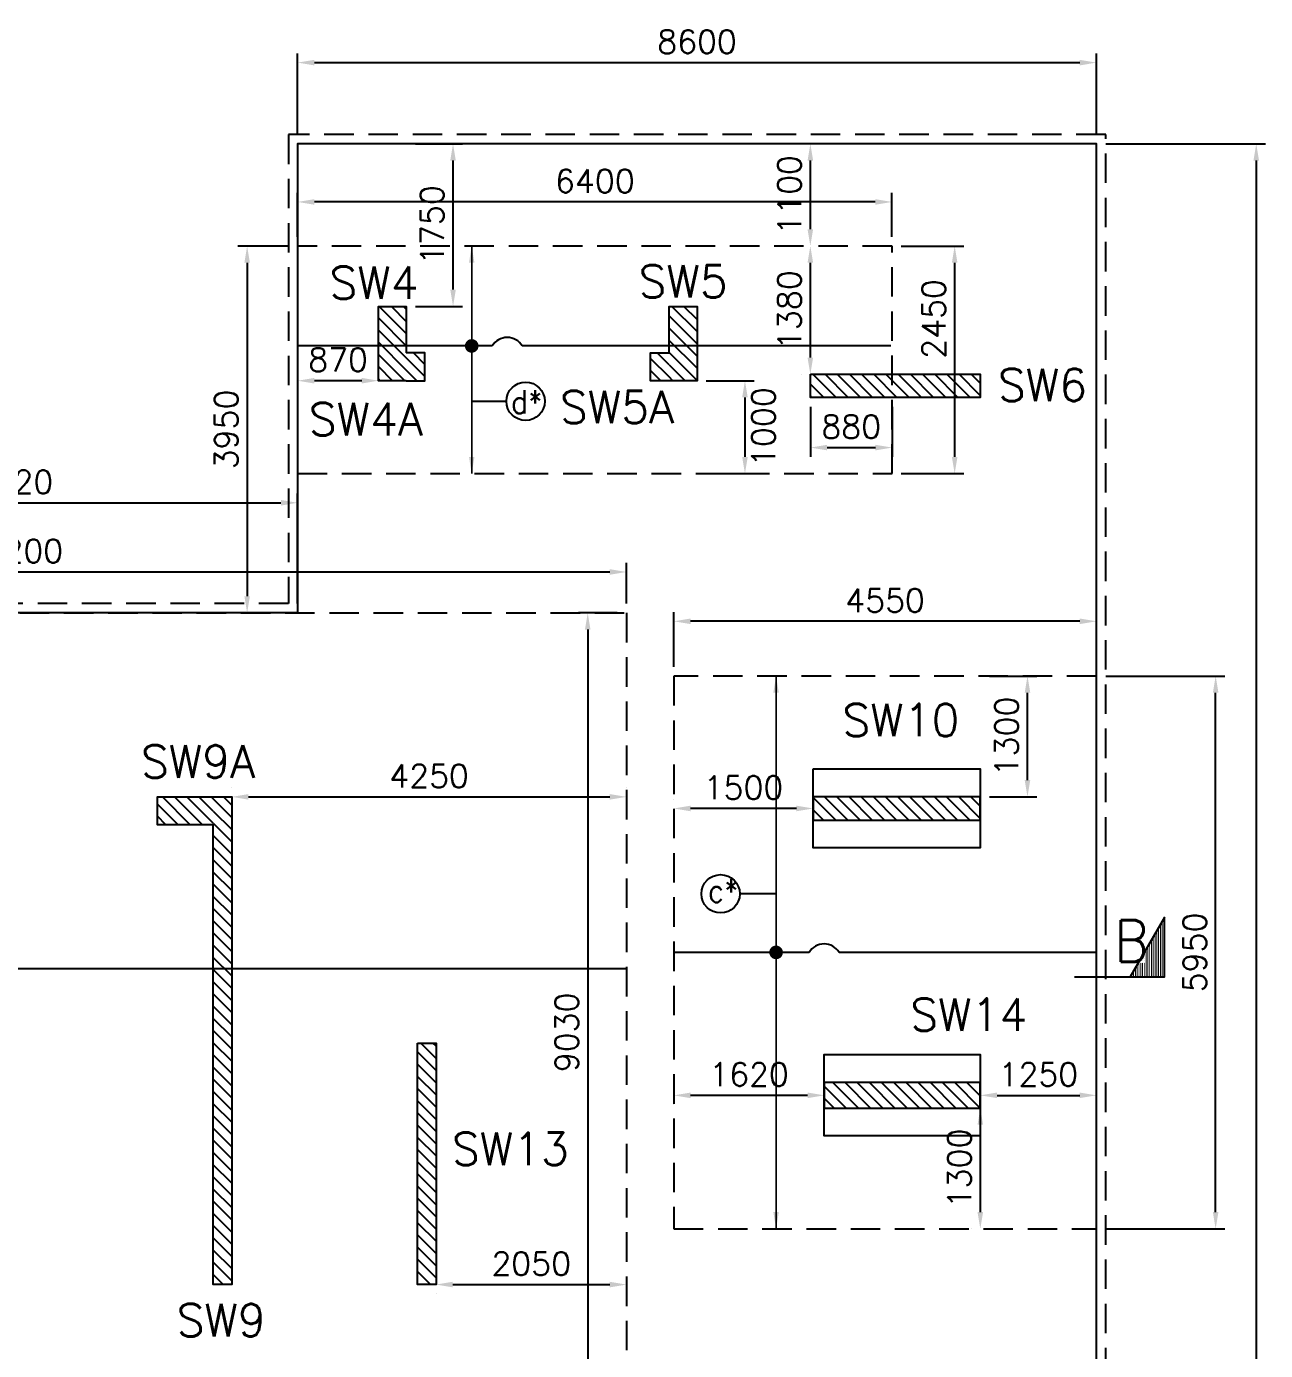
# Model space of a CAD drawing. Extents: x 493682 to 1244665, y -124941 to -2846.
# Drawn here: x 626007 to 639348, y -19304 to -5051 of the extents above; entities that cross this region are included whole.
import ezdxf
from ezdxf.lldxf.tags import DXFTag

# ---------------------------------------------------------------- set-up
doc = ezdxf.new("R2010")
doc.units = 0
doc.header["$MEASUREMENT"] = 0
doc.header["$PDMODE"] = 34
doc.header["$PDSIZE"] = 50
doc.linetypes.add('HIDDEN', pattern=[9.525, 6.35, -3.175])
for name, color, linetype in [('001 TOP VERTICAL STEEL', 183, 'Continuous'), ('001 X DIR.', 130, 'Continuous'), ('04 FOOTING', 2, 'Continuous'), ('04 NORMAL TEXT', 2, 'Continuous'), ('16 SECT-MKD', 1, 'Continuous'), ('16 SECT-NO', 1, 'Continuous'), ('18 COL. TEXT', 1, 'Continuous'), ('19 COLUMN', 1, 'Continuous'), ('21GRID CIRCLE', 5, 'Continuous'), ('22222', 63, 'Continuous'), ('25 hatch', 8, 'Continuous'), ('26 HT (PCC)', 8, 'Continuous'), ('RENF', 2, 'Continuous')]:
    doc.layers.add(name, color=color, linetype=linetype)
doc.styles.add('ROMAND', font='simplex.shx', dxfattribs={"width": 0.85})
doc.styles.add('ROMANS', font='simplex.shx')
tags = doc.linetypes.add('HIDDEN2', pattern=[0.1875, 0.125, -0.0625]).pattern_tags.tags
tags[6:7] = [DXFTag(74, 4), DXFTag(75, 0), DXFTag(340, '0'), DXFTag(46, 1.0), DXFTag(50, 0.0), DXFTag(44, 0.0), DXFTag(45, 0.0)]
tags[4:5] = [DXFTag(74, 4), DXFTag(75, 0), DXFTag(340, '0'), DXFTag(46, 1.0), DXFTag(50, 0.0), DXFTag(44, 0.0), DXFTag(45, 0.0)]
doc.dimstyles.new('SDU-II', dxfattribs={"dimscale": 100, "dimtxt": 2.5, "dimasz": 1.8, "dimexe": 1, "dimexo": 1, "dimgap": 1, "dimtad": 1, "dimdec": 0, "dimzin": 0, "dimdsep": 46, "dimtxsty": 'ROMANS', "dimcen": 0.09, "dimclrd": 5, "dimclre": 5, "dimclrt": 4, "dimadec": 0, "dimazin": 0, "dimtfac": 1, "dimtdec": 0, "dimtmove": 1, "dimatfit": 3, "dimfxl": 1, "dimtolj": 1, "dimtzin": 0, "dimlwd": 9, "dimlwe": 0, "dimarcsym": 1})
doc.dimstyles.get("Standard").update_dxf_attribs({"dimscale": 100, "dimtxt": 2.5, "dimasz": 1.8, "dimexe": 1, "dimexo": 1, "dimgap": 1, "dimtad": 1, "dimdec": 0, "dimzin": 0, "dimdsep": 46, "dimtxsty": 'ROMANS', "dimcen": 0, "dimclrd": 5, "dimclre": 5, "dimclrt": 4, "dimadec": 0, "dimazin": 0, "dimtfac": 1, "dimtdec": 4, "dimtofl": 0, "dimtmove": 2, "dimatfit": 3, "dimfxl": 1, "dimtolj": 1, "dimtzin": 0, "dimlwe": -1, "dimarcsym": 0})
pattern_1 = [(90, (556961.482, -47820.015), (19.2, 4e-15), [0, -19.2])]
pattern_2 = [(315, (-18882.915, -74416.34), (65.63609, 65.63609), [])]

# ---------------------------------------------------------------- blocks, each defined once
blk = doc.blocks.new('*D76')
at = {"color": 5, "linetype": 'Continuous', "transparency": 16777216}
for p, q in [((628927, -7314), (628927, -6840)), ((635326, -7314), (635326, -6840))]:
    blk.add_line(p, q, dxfattribs=at)
at = {"color": 5, "linetype": 'Continuous', "lineweight": -2, "transparency": 16777216}
blk.add_line((635146, -6940), (629107, -6940), dxfattribs=at)
at = {"color": 5, "transparency": 16777216}
for points in [[(629107, -6910), (629107, -6970), (628927, -6940)], [(635146, -6970), (635146, -6910), (635326, -6940)]]:
    blk.add_solid(points, dxfattribs=at)
at = {"layer": 'DEFPOINTS', "color": 0, "transparency": 16777216}
for p in [(628927, -6940), (628927, -7414), (635326, -7414)]:
    blk.add_point(p, dxfattribs=at)
at = {"color": 4, "transparency": 16777216, "insert": (632127, -6715), "char_height": 250, "attachment_point": 5, "style": 'ROMANS'}
blk.add_mtext('\\A1;6400', dxfattribs=at)
blk = doc.blocks.new('*D77')
at = {"color": 5, "linetype": 'Continuous', "transparency": 16777216}
for p, q in [((635426, -7414), (636101, -7414)), ((635426, -9864), (636101, -9864))]:
    blk.add_line(p, q, dxfattribs=at)
at = {"color": 5, "linetype": 'Continuous', "lineweight": -2, "transparency": 16777216}
blk.add_line((636001, -9684), (636001, -7594), dxfattribs=at)
at = {"color": 5, "transparency": 16777216}
for points in [[(636031, -7594), (635971, -7594), (636001, -7414)], [(635971, -9684), (636031, -9684), (636001, -9864)]]:
    blk.add_solid(points, dxfattribs=at)
at = {"layer": 'DEFPOINTS', "color": 0, "transparency": 16777216}
for p in [(635326, -7414), (636001, -7414), (635326, -9864)]:
    blk.add_point(p, dxfattribs=at)
at = {"color": 4, "transparency": 16777216, "insert": (635776, -8199), "char_height": 250, "attachment_point": 5, "rotation": 90, "style": 'ROMANS'}
blk.add_mtext('\\A1;2450', dxfattribs=at)
blk = doc.blocks.new('*D79')
at = {"color": 5, "linetype": 'Continuous', "transparency": 16777216}
for p, q in [((628827, -7414), (628283, -7414)), ((628827, -11364), (628283, -11364))]:
    blk.add_line(p, q, dxfattribs=at)
at = {"color": 5, "linetype": 'Continuous', "lineweight": -2, "transparency": 16777216}
blk.add_line((628383, -7594), (628383, -11184), dxfattribs=at)
at = {"color": 5, "transparency": 16777216}
for points in [[(628413, -7594), (628353, -7594), (628383, -7414)], [(628353, -11184), (628413, -11184), (628383, -11364)]]:
    blk.add_solid(points, dxfattribs=at)
at = {"layer": 'DEFPOINTS', "color": 0, "transparency": 16777216}
for p in [(628927, -7414), (628383, -11364), (628927, -11364)]:
    blk.add_point(p, dxfattribs=at)
at = {"color": 4, "transparency": 16777216, "insert": (628158, -9389), "char_height": 250, "attachment_point": 5, "rotation": 90, "style": 'ROMANS'}
blk.add_mtext('\\A1;3950', dxfattribs=at)
blk = doc.blocks.new('zw$DB44')
at = {"layer": '25 hatch', "linetype": 'Continuous', "ltscale": 5}
h = blk.add_hatch(dxfattribs=at)
h.set_pattern_fill('ANSI31', color=256, scale=29.235733, angle=270, style=0)
h.set_pattern_definition(pattern_2)
h.paths.add_polyline_path([(14270, 0), (14570, 0), (14570, -800), (14270, -800)])
h = blk.add_hatch(dxfattribs=at)
h.set_pattern_fill('ANSI31', color=256, scale=29.235733, angle=270, style=0)
h.set_pattern_definition(pattern_2)
h.paths.add_polyline_path([(11140, 0), (11440, 0), (11440, -800), (11140, -800)])
h = blk.add_hatch(dxfattribs=at)
h.set_pattern_fill('ANSI31', color=256, scale=29.235733, angle=270, style=0)
h.set_pattern_definition(pattern_2)
h.paths.add_polyline_path([(11440, -800), (11640, -800), (11640, -500), (11440, -500)])
h = blk.add_hatch(dxfattribs=at)
h.set_pattern_fill('ANSI31', color=256, scale=29.235733, angle=270, style=0)
h.set_pattern_definition(pattern_2)
h.paths.add_polyline_path([(14270, -800), (14070, -800), (14070, -500), (14270, -500)])
h = blk.add_hatch(dxfattribs=at)
h.set_pattern_fill('ANSI31', color=256, scale=29.235733, angle=270, style=0)
h.set_pattern_definition(pattern_2)
h.paths.add_polyline_path([(15790, -731), (17620, -731), (17620, -981), (15790, -981)])
h = blk.add_hatch(dxfattribs=at)
h.set_pattern_fill('ANSI31', color=256, scale=29.235733, angle=270, style=0)
h.set_pattern_definition(pattern_2)
h.paths.add_polyline_path([(8760, -5280), (9360, -5280), (9360, -5580), (8760, -5580)])
h = blk.add_hatch(dxfattribs=at)
h.set_pattern_fill('ANSI31', color=256, scale=29.235733, angle=270, style=0)
h.set_pattern_definition(pattern_2)
h.paths.add_polyline_path([(9360, -5280), (9560, -5280), (9560, -10530), (9360, -10530)])
h = blk.add_hatch(dxfattribs=at)
h.set_pattern_fill('ANSI31', color=256, scale=29.235733, angle=270, style=0)
h.set_pattern_definition([(315, (137.085, -73966.34), (65.63609, 65.63609), [])])
h.paths.add_polyline_path([(15820, -5530), (15820, -5280), (17620, -5280), (17620, -5530)])
h = blk.add_hatch(dxfattribs=at)
h.set_pattern_fill('ANSI31', color=256, scale=29.235733, angle=270, style=0)
h.set_pattern_definition(pattern_2)
h.paths.add_polyline_path([(11560, -7930), (11760, -7930), (11760, -10530), (11560, -10530)])
h = blk.add_hatch(dxfattribs=at)
h.set_pattern_fill('ANSI31', color=256, scale=29.235733, angle=270, style=0)
h.set_pattern_definition([(315, (257.085, -74841.34), (65.63609, 65.63609), [])])
h.paths.add_polyline_path([(17620, -8630), (17620, -8355), (15940, -8355), (15940, -8630)])
at = {"layer": '19 COLUMN'}
for points in [[(14270, -500), (14270, 0), (14570, 0), (14570, -800), (14270, -800)], [(11440, -800), (11140, -800), (11140, 0), (11440, 0), (11440, -500)], [(11440, -800), (11640, -800), (11640, -500), (11440, -500)], [(14270, -800), (14070, -800), (14070, -500), (14270, -500)], [(9360, -5580), (8760, -5580), (8760, -5280), (9360, -5280)], [(9360, -5280), (9560, -5280), (9560, -10530), (9360, -10530), (9360, -5580)]]:
    blk.add_lwpolyline(points, dxfattribs=at)
for points in [[(15790, -731), (17620, -731), (17620, -981), (15790, -981)], [(15820, -4980), (17620, -4980), (17620, -5830), (15820, -5830)], [(17620, -5530), (17620, -5280), (15820, -5280), (15820, -5530)], [(11560, -7930), (11760, -7930), (11760, -10530), (11560, -10530)], [(17620, -8930), (15940, -8930), (15940, -8055), (17620, -8055)], [(17620, -8630), (17620, -8355), (15940, -8355), (15940, -8630)]]:
    blk.add_lwpolyline(points, close=True, dxfattribs=at)
blk = doc.blocks.new('*D103')
at = {"color": 5, "transparency": 16777216}
for p, q in [((637627, -12044), (638911, -12044)), ((637627, -17994), (638911, -17994))]:
    blk.add_line(p, q, dxfattribs=at)
at = {"color": 5, "lineweight": -2, "transparency": 16777216}
blk.add_line((638811, -17814), (638811, -12224), dxfattribs=at)
at = {"color": 5, "transparency": 16777216}
for points in [[(638841, -12224), (638781, -12224), (638811, -12044)], [(638781, -17814), (638841, -17814), (638811, -17994)]]:
    blk.add_solid(points, dxfattribs=at)
at = {"layer": 'DEFPOINTS', "color": 0, "transparency": 16777216}
for p in [(637527, -12044), (638811, -12044), (637527, -17994)]:
    blk.add_point(p, dxfattribs=at)
at = {"color": 4, "transparency": 16777216, "insert": (638586, -15019), "char_height": 250, "attachment_point": 5, "rotation": 90, "style": 'ROMANS'}
blk.add_mtext('\\A1;5950', dxfattribs=at)
blk = doc.blocks.new('*D104')
at = {"color": 5, "transparency": 16777216}
for p, q in [((632977, -11944), (632977, -11354)), ((637527, -11944), (637527, -11354))]:
    blk.add_line(p, q, dxfattribs=at)
at = {"color": 5, "lineweight": -2, "transparency": 16777216}
blk.add_line((637347, -11454), (633157, -11454), dxfattribs=at)
at = {"color": 5, "transparency": 16777216}
for points in [[(633157, -11424), (633157, -11484), (632977, -11454)], [(637347, -11484), (637347, -11424), (637527, -11454)]]:
    blk.add_solid(points, dxfattribs=at)
at = {"layer": 'DEFPOINTS', "color": 0, "transparency": 16777216}
for p in [(632977, -11454), (632977, -12044), (637527, -12044)]:
    blk.add_point(p, dxfattribs=at)
at = {"color": 4, "transparency": 16777216, "insert": (635252, -11229), "char_height": 250, "attachment_point": 5, "style": 'ROMANS'}
blk.add_mtext('\\A1;4550', dxfattribs=at)
blk = doc.blocks.new('*D105')
at = {"color": 5, "transparency": 16777216}
for p, q in [((632367, -11364), (631950, -11364)), ((632367, -20394), (631950, -20394))]:
    blk.add_line(p, q, dxfattribs=at)
at = {"color": 5, "lineweight": -2, "transparency": 16777216}
blk.add_line((632050, -11544), (632050, -20214), dxfattribs=at)
at = {"color": 5, "transparency": 16777216}
for points in [[(632080, -11544), (632020, -11544), (632050, -11364)], [(632020, -20214), (632080, -20214), (632050, -20394)]]:
    blk.add_solid(points, dxfattribs=at)
at = {"layer": 'DEFPOINTS', "color": 0, "transparency": 16777216}
for p in [(632467, -11364), (632050, -20394), (632467, -20394)]:
    blk.add_point(p, dxfattribs=at)
at = {"color": 4, "transparency": 16777216, "insert": (631825, -15879), "char_height": 250, "attachment_point": 5, "rotation": 90, "style": 'ROMANS'}
blk.add_mtext('\\A1;9030', dxfattribs=at)
blk = doc.blocks.new('*D153')
at = {"color": 5, "linetype": 'Continuous', "transparency": 16777216}
for p, q in [((619267, -11264), (619267, -10823)), ((632467, -11264), (632467, -10823))]:
    blk.add_line(p, q, dxfattribs=at)
at = {"color": 5, "linetype": 'Continuous', "lineweight": -2, "transparency": 16777216}
blk.add_line((619447, -10923), (632287, -10923), dxfattribs=at)
at = {"color": 5, "transparency": 16777216}
for points in [[(619447, -10893), (619447, -10953), (619267, -10923)], [(632287, -10953), (632287, -10893), (632467, -10923)]]:
    blk.add_solid(points, dxfattribs=at)
at = {"layer": 'DEFPOINTS', "color": 0, "transparency": 16777216}
for p in [(632467, -10923), (619267, -11364), (632467, -11364)]:
    blk.add_point(p, dxfattribs=at)
at = {"color": 4, "transparency": 16777216, "insert": (625867, -10698), "char_height": 250, "attachment_point": 5, "style": 'ROMANS'}
blk.add_mtext('\\A1;13200', dxfattribs=at)
blk = doc.blocks.new('*D163')
at = {"layer": '22222', "color": 5, "transparency": 16777216}
for p, q in [((637627, -6314), (639348, -6314)), ((637627, -57594), (639348, -57594))]:
    blk.add_line(p, q, dxfattribs=at)
at = {"layer": '22222', "color": 5, "lineweight": -2, "transparency": 16777216}
blk.add_line((639248, -6494), (639248, -57414), dxfattribs=at)
at = {"layer": '22222', "color": 5, "transparency": 16777216}
for points in [[(639278, -6494), (639218, -6494), (639248, -6314)], [(639218, -57414), (639278, -57414), (639248, -57594)]]:
    blk.add_solid(points, dxfattribs=at)
at = {"layer": 'DEFPOINTS', "color": 0, "transparency": 16777216}
for p in [(637527, -6314), (637527, -57594), (639248, -57594)]:
    blk.add_point(p, dxfattribs=at)
at = {"layer": '22222', "color": 4, "transparency": 16777216, "insert": (639023, -31954), "char_height": 250, "attachment_point": 5, "rotation": 90, "style": 'ROMANS'}
blk.add_mtext('\\A1;51280', dxfattribs=at)
blk = doc.blocks.new('*D179')
at = {"layer": '22222', "color": 5, "transparency": 16777216}
for p, q in [((634347, -7414), (634347, -7414)), ((634347, -8795), (634347, -8795))]:
    blk.add_line(p, q, dxfattribs=at)
at = {"layer": '22222', "color": 5, "lineweight": -2, "transparency": 16777216}
blk.add_line((634447, -8615), (634447, -7594), dxfattribs=at)
at = {"layer": '22222', "color": 5, "transparency": 16777216}
for points in [[(634477, -7594), (634417, -7594), (634447, -7414)], [(634417, -8615), (634477, -8615), (634447, -8795)]]:
    blk.add_solid(points, dxfattribs=at)
at = {"layer": 'DEFPOINTS', "color": 0, "transparency": 16777216}
for p in [(634447, -7414), (634447, -7414), (634447, -8795)]:
    blk.add_point(p, dxfattribs=at)
at = {"layer": '22222', "color": 4, "transparency": 16777216, "insert": (634222, -8104), "char_height": 250, "attachment_point": 5, "rotation": 90, "style": 'ROMANS'}
blk.add_mtext('\\A1;1380', dxfattribs=at)
blk = doc.blocks.new('*D180')
at = {"layer": '22222', "color": 5, "transparency": 16777216}
for p, q in [((634347, -6314), (634347, -6314)), ((634347, -7414), (634347, -7414))]:
    blk.add_line(p, q, dxfattribs=at)
at = {"layer": '22222', "color": 5, "lineweight": -2, "transparency": 16777216}
blk.add_line((634447, -7234), (634447, -6494), dxfattribs=at)
at = {"layer": '22222', "color": 5, "transparency": 16777216}
for points in [[(634477, -6494), (634417, -6494), (634447, -6314)], [(634417, -7234), (634477, -7234), (634447, -7414)]]:
    blk.add_solid(points, dxfattribs=at)
at = {"layer": 'DEFPOINTS', "color": 0, "transparency": 16777216}
for p in [(634447, -6314), (634447, -6314), (634447, -7414)]:
    blk.add_point(p, dxfattribs=at)
at = {"layer": '22222', "color": 4, "transparency": 16777216, "insert": (634222, -6864), "char_height": 250, "attachment_point": 5, "rotation": 90, "style": 'ROMANS'}
blk.add_mtext('\\A1;1100', dxfattribs=at)
blk = doc.blocks.new('*D181')
at = {"layer": '22222', "color": 5, "transparency": 16777216}
for p, q in [((633327, -8864), (633843, -8864)), ((633327, -9864), (633843, -9864))]:
    blk.add_line(p, q, dxfattribs=at)
at = {"layer": '22222', "color": 5, "lineweight": -2, "transparency": 16777216}
blk.add_line((633743, -9044), (633743, -9684), dxfattribs=at)
at = {"layer": '22222', "color": 5, "transparency": 16777216}
for points in [[(633773, -9044), (633713, -9044), (633743, -8864)], [(633713, -9684), (633773, -9684), (633743, -9864)]]:
    blk.add_solid(points, dxfattribs=at)
at = {"layer": 'DEFPOINTS', "color": 0, "transparency": 16777216}
for p in [(633227, -8864), (633227, -9864), (633743, -9864)]:
    blk.add_point(p, dxfattribs=at)
at = {"layer": '22222', "color": 4, "transparency": 16777216, "insert": (633942, -9364), "char_height": 250, "attachment_point": 5, "rotation": 90, "style": 'ROMANS'}
blk.add_mtext('\\A1;1000', dxfattribs=at)
blk = doc.blocks.new('*D182')
at = {"layer": '22222', "color": 5, "transparency": 16777216}
for p, q in [((636177, -16694), (636177, -16694)), ((636177, -17994), (636177, -17994))]:
    blk.add_line(p, q, dxfattribs=at)
at = {"layer": '22222', "color": 5, "lineweight": -2, "transparency": 16777216}
blk.add_line((636277, -16874), (636277, -17814), dxfattribs=at)
at = {"layer": '22222', "color": 5, "transparency": 16777216}
for points in [[(636307, -16874), (636247, -16874), (636277, -16694)], [(636247, -17814), (636307, -17814), (636277, -17994)]]:
    blk.add_solid(points, dxfattribs=at)
at = {"layer": 'DEFPOINTS', "color": 0, "transparency": 16777216}
for p in [(636277, -16694), (636277, -17994), (636277, -17994)]:
    blk.add_point(p, dxfattribs=at)
at = {"layer": '22222', "color": 4, "transparency": 16777216, "insert": (636052, -17344), "char_height": 250, "attachment_point": 5, "rotation": 90, "style": 'ROMANS'}
blk.add_mtext('\\A1;1300', dxfattribs=at)
blk = doc.blocks.new('*D183')
at = {"layer": '22222', "color": 5, "transparency": 16777216}
for p, q in [((636277, -16657), (636277, -16657)), ((637527, -16657), (637527, -16657))]:
    blk.add_line(p, q, dxfattribs=at)
at = {"layer": '22222', "color": 5, "lineweight": -2, "transparency": 16777216}
blk.add_line((636457, -16557), (637347, -16557), dxfattribs=at)
at = {"layer": '22222', "color": 5, "transparency": 16777216}
for points in [[(636457, -16527), (636457, -16587), (636277, -16557)], [(637347, -16587), (637347, -16527), (637527, -16557)]]:
    blk.add_solid(points, dxfattribs=at)
at = {"layer": 'DEFPOINTS', "color": 0, "transparency": 16777216}
for p in [(636277, -16557), (637527, -16557), (637527, -16557)]:
    blk.add_point(p, dxfattribs=at)
at = {"layer": '22222', "color": 4, "transparency": 16777216, "insert": (636902, -16332), "char_height": 250, "attachment_point": 5, "style": 'ROMANS'}
blk.add_mtext('\\A1;1250', dxfattribs=at)
blk = doc.blocks.new('*D184')
at = {"layer": '22222', "color": 5, "transparency": 16777216}
for p, q in [((632977, -16657), (632977, -16657)), ((634597, -16657), (634597, -16657))]:
    blk.add_line(p, q, dxfattribs=at)
at = {"layer": '22222', "color": 5, "lineweight": -2, "transparency": 16777216}
blk.add_line((634417, -16557), (633157, -16557), dxfattribs=at)
at = {"layer": '22222', "color": 5, "transparency": 16777216}
for points in [[(633157, -16527), (633157, -16587), (632977, -16557)], [(634417, -16587), (634417, -16527), (634597, -16557)]]:
    blk.add_solid(points, dxfattribs=at)
at = {"layer": 'DEFPOINTS', "color": 0, "transparency": 16777216}
for p in [(632977, -16557), (632977, -16557), (634597, -16557)]:
    blk.add_point(p, dxfattribs=at)
at = {"layer": '22222', "color": 4, "transparency": 16777216, "insert": (633787, -16332), "char_height": 250, "attachment_point": 5, "style": 'ROMANS'}
blk.add_mtext('\\A1;1620', dxfattribs=at)
blk = doc.blocks.new('*D185')
at = {"layer": '22222', "color": 5, "transparency": 16777216}
for p, q in [((636377, -12044), (636885, -12044)), ((636377, -13344), (636885, -13344))]:
    blk.add_line(p, q, dxfattribs=at)
at = {"layer": '22222', "color": 5, "lineweight": -2, "transparency": 16777216}
blk.add_line((636785, -13164), (636785, -12224), dxfattribs=at)
at = {"layer": '22222', "color": 5, "transparency": 16777216}
for points in [[(636815, -12224), (636755, -12224), (636785, -12044)], [(636755, -13164), (636815, -13164), (636785, -13344)]]:
    blk.add_solid(points, dxfattribs=at)
at = {"layer": 'DEFPOINTS', "color": 0, "transparency": 16777216}
for p in [(636277, -12044), (636785, -12044), (636277, -13344)]:
    blk.add_point(p, dxfattribs=at)
at = {"layer": '22222', "color": 4, "transparency": 16777216, "insert": (636560, -12694), "char_height": 250, "attachment_point": 5, "rotation": 90, "style": 'ROMANS'}
blk.add_mtext('\\A1;1300', dxfattribs=at)
blk = doc.blocks.new('*D186')
at = {"layer": '22222', "color": 5, "lineweight": -2, "transparency": 16777216}
blk.add_line((630597, -18594), (632287, -18594), dxfattribs=at)
at = {"layer": '22222', "color": 5, "transparency": 16777216}
for p, q in [((630417, -18694), (630417, -18694)), ((632467, -18694), (632467, -18694))]:
    blk.add_line(p, q, dxfattribs=at)
for points in [[(630597, -18564), (630597, -18624), (630417, -18594)], [(632287, -18624), (632287, -18564), (632467, -18594)]]:
    blk.add_solid(points, dxfattribs=at)
at = {"layer": 'DEFPOINTS', "color": 0, "transparency": 16777216}
for p in [(630417, -18594), (632467, -18594), (632467, -18594)]:
    blk.add_point(p, dxfattribs=at)
at = {"layer": '22222', "color": 4, "transparency": 16777216, "insert": (631442, -18369), "char_height": 250, "attachment_point": 5, "style": 'ROMANS'}
blk.add_mtext('\\A1;2050', dxfattribs=at)
blk = doc.blocks.new('*D203')
at = {"color": 5, "transparency": 16777216}
for p, q in [((628927, -6214), (628927, -5340)), ((637527, -6214), (637527, -5340))]:
    blk.add_line(p, q, dxfattribs=at)
at = {"color": 5, "lineweight": -2, "transparency": 16777216}
blk.add_line((629107, -5440), (637347, -5440), dxfattribs=at)
at = {"color": 5, "transparency": 16777216}
for points in [[(629107, -5410), (629107, -5470), (628927, -5440)], [(637347, -5470), (637347, -5410), (637527, -5440)]]:
    blk.add_solid(points, dxfattribs=at)
at = {"layer": 'DEFPOINTS', "color": 0, "transparency": 16777216}
for p in [(637527, -5440), (628927, -6314), (637527, -6314)]:
    blk.add_point(p, dxfattribs=at)
at = {"color": 4, "transparency": 16777216, "insert": (633227, -5215), "char_height": 250, "attachment_point": 5, "style": 'ROMANS'}
blk.add_mtext('\\A1;8600', dxfattribs=at)
blk = doc.blocks.new('*D204')
at = {"color": 5, "transparency": 16777216}
for p, q in [((622807, -11264), (622807, -10078)), ((628927, -11264), (628927, -10078))]:
    blk.add_line(p, q, dxfattribs=at)
at = {"color": 5, "lineweight": -2, "transparency": 16777216}
blk.add_line((622987, -10178), (628747, -10178), dxfattribs=at)
at = {"color": 5, "transparency": 16777216}
for points in [[(622987, -10148), (622987, -10208), (622807, -10178)], [(628747, -10208), (628747, -10148), (628927, -10178)]]:
    blk.add_solid(points, dxfattribs=at)
at = {"layer": 'DEFPOINTS', "color": 0, "transparency": 16777216}
for p in [(628927, -10178), (622807, -11364), (628927, -11364)]:
    blk.add_point(p, dxfattribs=at)
at = {"color": 4, "transparency": 16777216, "insert": (625867, -9953), "char_height": 250, "attachment_point": 5, "style": 'ROMANS'}
blk.add_mtext('\\A1;6120', dxfattribs=at)
blk = doc.blocks.new('*D263')
at = {"color": 5, "transparency": 16777216}
for p, q in [((632977, -13369), (632977, -13369)), ((634477, -13369), (634477, -13369))]:
    blk.add_line(p, q, dxfattribs=at)
at = {"color": 5, "lineweight": -2, "transparency": 16777216}
blk.add_line((634297, -13469), (633157, -13469), dxfattribs=at)
at = {"color": 5, "transparency": 16777216}
for points in [[(633157, -13439), (633157, -13499), (632977, -13469)], [(634297, -13499), (634297, -13439), (634477, -13469)]]:
    blk.add_solid(points, dxfattribs=at)
at = {"layer": 'DEFPOINTS', "color": 0, "transparency": 16777216}
for p in [(632977, -13469), (632977, -13469), (634477, -13469)]:
    blk.add_point(p, dxfattribs=at)
at = {"color": 4, "transparency": 16777216, "insert": (633727, -13244), "char_height": 250, "attachment_point": 5, "style": 'ROMANS'}
blk.add_mtext('\\A1;1500', dxfattribs=at)
blk = doc.blocks.new('*D264')
at = {"color": 5, "transparency": 16777216}
for p, q in [((628927, -8764), (628927, -8764)), ((629797, -8764), (629797, -8764))]:
    blk.add_line(p, q, dxfattribs=at)
at = {"color": 5, "lineweight": -2, "transparency": 16777216}
blk.add_line((629617, -8864), (629107, -8864), dxfattribs=at)
at = {"color": 5, "transparency": 16777216}
for points in [[(629107, -8834), (629107, -8894), (628927, -8864)], [(629617, -8894), (629617, -8834), (629797, -8864)]]:
    blk.add_solid(points, dxfattribs=at)
at = {"layer": 'DEFPOINTS', "color": 0, "transparency": 16777216}
for p in [(628927, -8864), (628927, -8864), (629797, -8864)]:
    blk.add_point(p, dxfattribs=at)
at = {"color": 4, "transparency": 16777216, "insert": (629362, -8639), "char_height": 250, "attachment_point": 5, "style": 'ROMANS'}
blk.add_mtext('\\A1;870', dxfattribs=at)
blk = doc.blocks.new('*D268')
at = {"color": 5, "transparency": 16777216}
for p, q in [((634447, -9145), (634447, -9684)), ((635327, -9145), (635327, -9684))]:
    blk.add_line(p, q, dxfattribs=at)
at = {"color": 5, "lineweight": -2, "transparency": 16777216}
blk.add_line((634627, -9584), (635147, -9584), dxfattribs=at)
at = {"color": 5, "transparency": 16777216}
for points in [[(634627, -9554), (634627, -9614), (634447, -9584)], [(635147, -9614), (635147, -9554), (635327, -9584)]]:
    blk.add_solid(points, dxfattribs=at)
at = {"layer": 'DEFPOINTS', "color": 0, "transparency": 16777216}
for p in [(634447, -9045), (635327, -9045), (635327, -9584)]:
    blk.add_point(p, dxfattribs=at)
at = {"color": 4, "transparency": 16777216, "insert": (634887, -9359), "char_height": 250, "attachment_point": 5, "style": 'ROMANS'}
blk.add_mtext('\\A1;880', dxfattribs=at)
blk = doc.blocks.new('*D290')
at = {"color": 5, "transparency": 16777216}
for p, q in [((628217, -13244), (628217, -13244)), ((632467, -13244), (632467, -13244))]:
    blk.add_line(p, q, dxfattribs=at)
at = {"color": 5, "lineweight": -2, "transparency": 16777216}
blk.add_line((628397, -13344), (632287, -13344), dxfattribs=at)
at = {"color": 5, "transparency": 16777216}
for points in [[(628397, -13314), (628397, -13374), (628217, -13344)], [(632287, -13374), (632287, -13314), (632467, -13344)]]:
    blk.add_solid(points, dxfattribs=at)
at = {"layer": 'DEFPOINTS', "color": 0, "transparency": 16777216}
for p in [(628217, -13344), (632467, -13344), (632467, -13344)]:
    blk.add_point(p, dxfattribs=at)
at = {"color": 4, "transparency": 16777216, "insert": (630342, -13119), "char_height": 250, "attachment_point": 5, "style": 'ROMANS'}
blk.add_mtext('\\A1;4250', dxfattribs=at)
blk = doc.blocks.new('*D335')
at = {"color": 5, "transparency": 16777216}
for p, q in [((630197, -6314), (630700, -6314)), ((630197, -8064), (630700, -8064))]:
    blk.add_line(p, q, dxfattribs=at)
at = {"color": 5, "lineweight": -2, "transparency": 16777216}
blk.add_line((630600, -7884), (630600, -6494), dxfattribs=at)
at = {"color": 5, "transparency": 16777216}
for points in [[(630630, -6494), (630570, -6494), (630600, -6314)], [(630570, -7884), (630630, -7884), (630600, -8064)]]:
    blk.add_solid(points, dxfattribs=at)
at = {"layer": 'DEFPOINTS', "color": 0, "transparency": 16777216}
for p in [(630097, -6314), (630600, -6314), (630097, -8064)]:
    blk.add_point(p, dxfattribs=at)
at = {"color": 4, "transparency": 16777216, "insert": (630375, -7189), "char_height": 250, "attachment_point": 5, "rotation": 90, "style": 'ROMANS'}
blk.add_mtext('\\A1;1750', dxfattribs=at)

msp = doc.modelspace()

# ---------------------------------------------------------------- hatches: boundary and pattern name
at = {"layer": '16 SECT-MKD'}
h = msp.add_hatch(dxfattribs=at)
h.set_pattern_fill('SQDOTS', color=1, scale=19.2, angle=90, style=0)
h.set_pattern_definition(pattern_1)
h.paths.add_polyline_path([(638260.3, -15281.9), (637890.4, -15281.9), (638260.3, -14641.3)])
h = msp.add_hatch(dxfattribs=at)
h.set_pattern_fill('SQDOTS', color=1, scale=19.2, angle=90, style=0)
h.set_pattern_definition(pattern_1)
h.paths.add_polyline_path([(638260.3, -15281.9), (637890.4, -15281.9), (638260.3, -14641.3)])

# ---------------------------------------------------------------- linework, layer by layer
at = {"color": 5}
msp.add_line((630801, -9085.9), (631174.3, -9085.9), dxfattribs=at)
at = {"layer": '001 TOP VERTICAL STEEL', "color": 183, "linetype": 'HIDDEN', "ltscale": 50}
for points in [[(635326.9, -7414.3), (628926.9, -7414.3), (628926.9, -9864.3), (635326.9, -9864.3)], [(632466.9, -20394), (619266.9, -20394), (619266.9, -11364), (632466.9, -11364)], [(632977, -17994), (637526.9, -17994), (637526.9, -12044), (632977, -12044)]]:
    msp.add_lwpolyline(points, close=True, dxfattribs=at)
at = {"layer": '001 X DIR.', "color": 130, "linetype": 'Continuous', "ltscale": 2000}
for p, q in [((631020.9, -8489.6), (628916.5, -8489.6)), ((635312.1, -8489.6), (631344.8, -8489.6)), ((634432.9, -15018.3), (632977, -15018.3)), ((637526.9, -15018.3), (634756.7, -15018.3)), ((621068.2, -15192.7), (632466.9, -15192.7))]:
    msp.add_line(p, q, dxfattribs=at)
for centre in [(631182.8, -8587.8), (634594.8, -15116.4)]:
    msp.add_arc(centre, 189.3, 31.21705, 148.78295, dxfattribs=at)
at = {"layer": '04 FOOTING', "linetype": 'Continuous', "ltscale": 1500}
msp.add_lwpolyline([(614207.1, -56084.2), (614383.1, -56183.8), (614640, -56320.9), (615240.8, -56605.6), (615767.8, -56825.5), (616453.3, -57084.3), (617220.2, -57274.4), (618070.6, -57426.5), (618665.2, -57505.6), (619193.6, -57559.5), (619607.5, -57594), (623762.1, -57594), (623761.7, -53644), (627971.9, -53644), (627971.9, -57594), (637527.3, -57594), (637527.3, -6314), (628926.9, -6314), (628926.9, -11364), (622807.1, -11364), (622807.1, -6314), (614207.1, -6314)], close=True, dxfattribs=at)
at = {"layer": '16 SECT-MKD', "color": 1}
msp.add_lwpolyline([(637290.3, -15281.9), (638260.3, -15281.9), (638260.3, -14641.3), (637890.4, -15281.9)], dxfattribs=at)
at = {"layer": '16 SECT-MKD', "color": 1, "elevation": 280511.7}
msp.add_lwpolyline([(637501, -15281.9), (638260.3, -15281.9), (638260.3, -14641.3), (637890.4, -15281.9)], dxfattribs=at)
at = {"layer": '21GRID CIRCLE', "color": 5}
msp.add_line((634078.1, -14387.5), (633686.7, -14387.5), dxfattribs=at)
for centre in [(631380.7, -9085.9), (633480.3, -14387.5)]:
    msp.add_circle(centre, 206.4, dxfattribs=at)
at = {"layer": '26 HT (PCC)', "linetype": 'HIDDEN', "ltscale": 50}
msp.add_lwpolyline([(614107.1, -56142.6), (614335, -56271.4), (614595.1, -56410.2), (615200.1, -56696.9), (615730.9, -56918.4), (616423.5, -57180), (617199.4, -57372.3), (618055.2, -57525.3), (618653.5, -57604.9), (619184.4, -57659.1), (619603.3, -57694), (623862.1, -57694), (623861.7, -53744), (627871.9, -53744), (627871.9, -57694), (637627.3, -57694), (637627.3, -6214), (628826.9, -6214), (628826.9, -11264), (622907.1, -11264), (622907.1, -6214), (614107.1, -6214)], close=True, dxfattribs=at)
at = {"layer": 'RENF', "linetype": 'HIDDEN2', "ltscale": 10, "const_width": 73.3}
msp.add_lwpolyline([(630785.2, -8522.7, 1), (630816.9, -8456.6, 1)], format="xyb", close=True, dxfattribs=at)
at = {"layer": 'RENF', "linetype": 'HIDDEN2', "lineweight": 50, "ltscale": 10, "const_width": 73.3}
msp.add_lwpolyline([(634062.2, -14985.2, -1), (634093.9, -15051.3, -1)], format="xyb", close=True, dxfattribs=at)

# ---------------------------------------------------------------- block references
at = {"color": 1, "linetype": 'Continuous', "lineweight": 158}
msp.add_blockref('zw$DB44', (618657, -8064), dxfattribs=at)

# ---------------------------------------------------------------- texts
at = {"layer": '04 NORMAL TEXT', "color": 4, "style": 'ROMANS', "width": 0.9}
for s, p in [('d*', (631224.4, -9217)), ('c*', (633345.1, -14479.4))]:
    msp.add_text(s, height=250, dxfattribs=at).set_placement(p)
at = {"layer": '16 SECT-NO', "color": 1, "style": 'ROMAND', "width": 0.9}
msp.add_text('B', height=450, dxfattribs=at).set_placement((637721.6, -15119.7, 46178892832))
at = {"layer": '18 COL. TEXT', "style": 'ROMANS'}
for s, p in [('SW4', (629269.6, -7984.4)), ('SW5', (632597.5, -7969.5)), ('SW6', (636466.7, -9084.7)), ('SW6', (636466.7, -9084.7)), ('SW5A', (631750, -9322.6)), ('SW4A', (629046.7, -9453.2)), ('SW10', (634791.9, -12692.2)), ('SW9A', (627240.2, -13138.8)), ('SW14', (635521.9, -15863)), ('SW13', (630587.2, -17307.2)), ('SW9', (627624.1, -19151.6))]:
    msp.add_text(s, height=350, dxfattribs=at).set_placement(p)

# ---------------------------------------------------------------- dimensions: what is measured, and where the dimension line sits
at = {"color": 63}
for base, p1, p2, picture, middle in [((637527.3, -5439.9), (628926.9, -6314), (637527.3, -6314), '*D203', (633227.1, -5214.9)), ((628926.9, -8864), (629797, -8864), (628926.9, -8864), '*D264', (629361.9, -8639)), ((635326.9, -9584.2), (634447.1, -9044.9), (635326.9, -9044.9), '*D268', (634887, -9359.2)), ((628926.9, -10178.4), (622807.1, -11364), (628926.9, -11364), '*D204', (625867, -9953.4)), ((632466.9, -13344), (628217, -13344), (632466.9, -13344), '*D290', (630341.9, -13119)), ((632977, -13469), (634477, -13469), (632977, -13469), '*D263', (633727, -13244))]:
    dim = msp.add_linear_dim(base=base, p1=p1, p2=p2, dimstyle='Standard', override={"dimtdec": 0}, dxfattribs=at)
    dim.commit()
    dim.dimension.update_dxf_attribs({"geometry": picture, "text_midpoint": middle})
dim = msp.add_linear_dim(base=(630599.6, -6314), p1=(630097.4, -8064), p2=(630097.4, -6314), angle=90, dimstyle='Standard', override={"dimtdec": 0}, dxfattribs=at)
dim.commit()
dim.dimension.update_dxf_attribs({"geometry": '*D335', "text_midpoint": (630374.6, -7189)})
at = {"color": 3, "linetype": 'Continuous'}
for p1, p2, distance, picture, middle in [((635326.5, -7414.3), (628926.9, -7414.3), -474.3, '*D76', (632126.7, -6715)), ((628926.9, -7414.3), (628926.9, -11364), -543.5, '*D79', (628158.4, -9389.2))]:
    dim = msp.add_aligned_dim(p1=p1, p2=p2, distance=distance, dimstyle='Standard', override={"dimtdec": 0}, dxfattribs=at)
    dim.commit()
    dim.dimension.update_dxf_attribs({"geometry": picture, "text_midpoint": middle})
dim = msp.add_linear_dim(base=(636001.1, -7414.3), p1=(635326.5, -9864.3), p2=(635326.5, -7414.3), angle=90, dimstyle='Standard', override={"dimtdec": 0}, dxfattribs=at)
dim.commit()
dim.dimension.update_dxf_attribs({"geometry": '*D77', "text_midpoint": (635776.1, -8198.8), "dimtype": 161})
dim = msp.add_linear_dim(base=(632466.9, -10922.9), p1=(619266.9, -11364), p2=(632466.9, -11364), dimstyle='Standard', override={"dimtdec": 0}, dxfattribs=at)
dim.commit()
dim.dimension.update_dxf_attribs({"geometry": '*D153', "text_midpoint": (625866.9, -10697.9)})
at = {"color": 63}
for p1, p2, distance, picture, middle in [((637526.9, -12044), (632977, -12044), -590.1, '*D104', (635251.9, -11228.9)), ((632466.9, -11364), (632466.9, -20394), -416.6, '*D105', (631825.3, -15879)), ((637526.9, -17994), (637526.9, -12044), -1283.9, '*D103', (638585.8, -15019))]:
    dim = msp.add_aligned_dim(p1=p1, p2=p2, distance=distance, dimstyle='Standard', override={"dimtdec": 0}, dxfattribs=at)
    dim.commit()
    dim.dimension.update_dxf_attribs({"geometry": picture, "text_midpoint": middle})
at = {"layer": '22222', "color": 63}
for base, p1, p2, angle, picture, middle in [((634446.9, -6314), (634446.9, -7414.3), (634446.9, -6314), 90, '*D180', (634221.9, -6864.2)), ((639247.9, -57594), (637527.3, -6314), (637527.3, -57594), 90, '*D163', (639022.9, -31954)), ((634446.9, -7414.3), (634446.9, -8794.5), (634446.9, -7414.3), 90, '*D179', (634221.9, -8104.4)), ((636784.9, -12044), (636277, -13344), (636277, -12044), 90, '*D185', (636559.9, -12694)), ((632977, -16556.5), (634597, -16556.5), (632977, -16556.5), 180, '*D184', (633787, -16331.5)), ((637526.9, -16556.5), (636277, -16556.5), (637526.9, -16556.5), 180, '*D183', (636901.9, -16331.5)), ((636277, -17994), (636277, -16694), (636277, -17994), 90, '*D182', (636052, -17344)), ((632467.1, -18594), (630417, -18594), (632467.1, -18594), 180, '*D186', (631442, -18369))]:
    dim = msp.add_linear_dim(base=base, p1=p1, p2=p2, angle=angle, dimstyle='Standard', override={"dimtdec": 0}, dxfattribs=at)
    dim.commit()
    dim.dimension.update_dxf_attribs({"geometry": picture, "text_midpoint": middle})
dim = msp.add_linear_dim(base=(633743.5, -9864.3), p1=(633227, -8864), p2=(633227, -9864.3), angle=90, dimstyle='Standard', override={"dimtdec": 0}, dxfattribs=at)
dim.commit()
dim.dimension.update_dxf_attribs({"geometry": '*D181', "text_midpoint": (633942.5, -9364.2), "dimtype": 160})

# ---------------------------------------------------------------- leaders
at = {"color": 7}
for points in [[(630801, -9864.3), (630801, -7414.3)], [(630801, -7414.3), (630801, -9864.3)]]:
    msp.add_leader(points, dimstyle='SDU-II', override={"dimgap": 1, "dimtad": 0}, dxfattribs=at)
at = {"layer": '21GRID CIRCLE', "color": 5}
for points in [[(634078.1, -12044), (634078.1, -17994)], [(634078.1, -17994), (634078.1, -12044)]]:
    msp.add_leader(points, dimstyle='SDU-II', override={"dimtad": 0}, dxfattribs=at)

doc.saveas('drawing.dxf')
